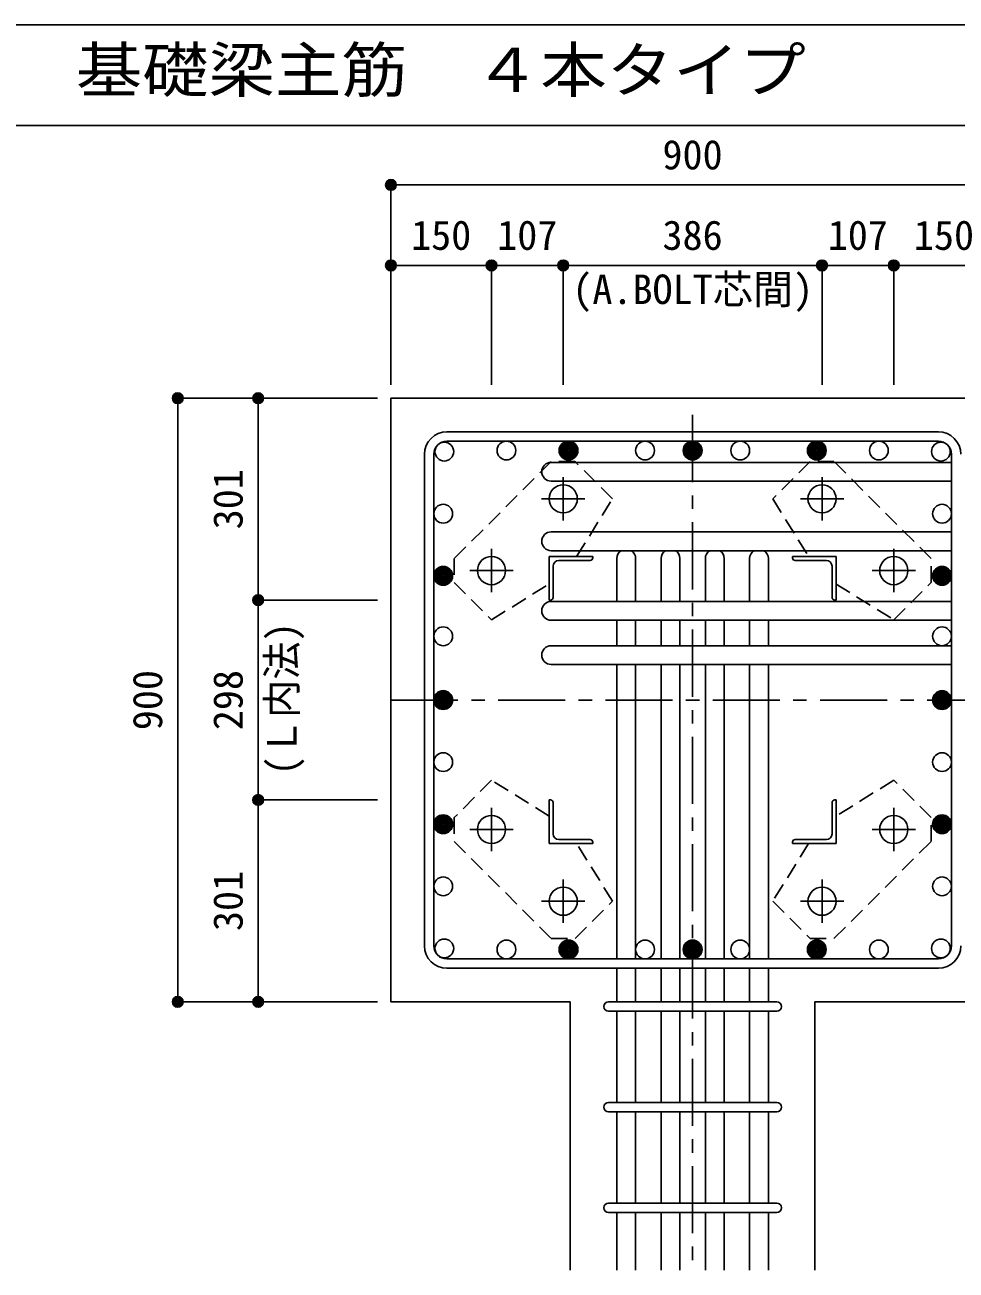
# Model space of a CAD drawing. Units: millimetres at full size, sheet at 1:20. Extents: x -3982 to 3969, y -2797 to 2801.
# Drawn here: x -628 to 761, y 944 to 2801 of the extents above; entities that cross this region are included whole.
import ezdxf
from ezdxf.enums import TextEntityAlignment as Align

# ---------------------------------------------------------------- set-up
doc = ezdxf.new("R2010")
doc.units = ezdxf.units.MM
doc.header["$LTSCALE"] = 20
doc.header["$PDMODE"] = 32
doc.header["$PDSIZE"] = 10
doc.linetypes.add('CHAIN1', pattern=[8, 5, -1, 1, -1])
doc.linetypes.add('DASHED1', pattern=[1.8, 1.2, -0.6])
for name, color, linetype in [('6-1_躯体線', 2, 'Continuous'), ('6-2_A.Bolt_', 4, 'Continuous'), ('6-3_柱型主筋', 4, 'Continuous'), ('6-4_フープ', 7, 'Continuous'), ('6-5_梁主筋', 7, 'Continuous'), ('6-6_S.T.P.', 7, 'Continuous'), ('6-7_文字', 7, 'Continuous'), ('6-9_プレート', 4, 'DASHED1'), ('6-D_寸法', 4, 'Continuous'), ('F-0_枠', 6, 'Continuous')]:
    doc.layers.add(name, color=color, linetype=linetype)
doc.styles.add('ＭＳ ゴシック', font='')
doc.styles.get('ＭＳ ゴシック').set_extended_font_data('MS Gothic')

msp = doc.modelspace()

# ---------------------------------------------------------------- linework, layer by layer
at = {"layer": '6-1_躯体線'}
for p, q in [((1218.29, 2244.12), (-81.71, 2244.12)), ((-81.71, 2244.12), (-81.71, 1344.12)), ((-81.71, 1344.12), (185.79, 1344.12)), ((185.79, 944.12), (185.79, 1344.12))]:
    msp.add_line(p, q, dxfattribs=at)
msp.add_lwpolyline([(550.79, 944.12), (550.79, 1344.12), (818.29, 1344.12)], dxfattribs=at)
at = {"layer": '6-2_A.Bolt_', "linetype": 'CHAIN1'}
for p, q in [((175.29, 2061.92), (175.29, 2126.43)), ((561.29, 2126.42), (561.29, 2061.92)), ((142.99, 2094.12), (207.49, 2094.12)), ((529.09, 2094.12), (593.59, 2094.12)), ((68.29, 1954.92), (68.29, 2019.43)), ((668.29, 2019.42), (668.29, 1954.92)), ((35.99, 1987.12), (100.49, 1987.12)), ((636.09, 1987.12), (700.59, 1987.12)), ((68.29, 1568.82), (68.29, 1633.32)), ((668.29, 1633.32), (668.29, 1568.82)), ((100.49, 1601.12), (35.99, 1601.12)), ((700.59, 1601.12), (636.09, 1601.12)), ((175.29, 1461.82), (175.29, 1526.32)), ((561.29, 1526.32), (561.29, 1461.82)), ((207.49, 1494.12), (142.99, 1494.12)), ((593.59, 1494.12), (529.09, 1494.12))]:
    msp.add_line(p, q, dxfattribs=at)
at = {"layer": '6-2_A.Bolt_'}
for p, q in [((154.29, 2008.12), (219.29, 2008.12)), ((154.29, 2008.12), (154.29, 1943.12)), ((219.29, 2008.12), (219.29, 2006.12)), ((582.29, 2008.12), (517.29, 2008.12)), ((517.29, 2006.12), (517.29, 2008.12)), ((582.29, 2008.12), (582.29, 1943.12)), ((160.29, 1993.62), (160.29, 1947.12)), ((168.79, 2002.12), (215.29, 2002.12)), ((567.79, 2002.12), (521.29, 2002.12)), ((576.29, 1993.62), (576.29, 1947.12)), ((156.29, 1943.12), (154.29, 1943.12)), ((582.29, 1943.12), (580.29, 1943.12)), ((154.29, 1645.12), (156.29, 1645.12)), ((154.29, 1580.12), (154.29, 1645.12)), ((160.29, 1594.62), (160.29, 1641.12)), ((576.29, 1594.62), (576.29, 1641.12)), ((580.29, 1645.12), (582.29, 1645.12)), ((582.29, 1580.12), (582.29, 1645.12)), ((154.29, 1580.12), (219.29, 1580.12)), ((168.79, 1586.12), (215.29, 1586.12)), ((219.29, 1582.12), (219.29, 1580.12)), ((517.29, 1580.12), (517.29, 1582.12)), ((582.29, 1580.12), (517.29, 1580.12)), ((567.79, 1586.12), (521.29, 1586.12))]:
    msp.add_line(p, q, dxfattribs=at)
at = {"layer": '6-2_A.Bolt_', "color": 3}
for centre in [(175.29, 2094.12), (561.29, 2094.12), (68.29, 1987.12), (668.29, 1987.12), (68.29, 1601.12), (668.29, 1601.12), (175.29, 1494.12), (561.29, 1494.12)]:
    msp.add_circle(centre, 21, dxfattribs=at)
at = {"layer": '6-2_A.Bolt_'}
for centre, radius, start, end in [((215.29, 2006.12), 4, 270, 0), ((521.29, 2006.12), 4, 180, 270), ((168.79, 1993.62), 8.5, 90, 180), ((567.79, 1993.62), 8.5, 0, 90), ((156.29, 1947.12), 4, 270, 0), ((580.29, 1947.12), 4, 180, 270), ((156.29, 1641.12), 4, 0, 90), ((580.29, 1641.12), 4, 90, 180), ((168.79, 1594.62), 8.5, 180, 270), ((215.29, 1582.12), 4, 0, 90), ((521.29, 1582.12), 4, 90, 180), ((567.79, 1594.62), 8.5, 270, 0)]:
    msp.add_arc(centre, radius, start, end, dxfattribs=at)
at = {"layer": '6-3_柱型主筋', "color": 3}
for centre in [(-2.1, 2164.51), (-2.1, 2164.51), (90.5, 2166.12), (183.1, 2166.12), (297.29, 2166.12), (368.29, 2166.12), (439.29, 2166.12), (553.49, 2166.12), (646.08, 2166.12), (738.68, 2164.51), (-3.71, 2071.92), (740.29, 2071.92), (-3.71, 1979.32), (740.29, 1979.32), (-3.71, 1889.12), (740.29, 1889.12), (-3.71, 1794.12), (740.29, 1794.12), (-3.71, 1701.53), (740.29, 1701.53), (-3.71, 1608.93), (740.29, 1608.93), (-3.71, 1516.33), (740.29, 1516.33), (-2.1, 1423.74), (90.5, 1422.12), (183.1, 1422.12), (297.29, 1422.12), (368.29, 1422.12), (439.29, 1422.12), (553.49, 1422.12), (646.08, 1422.12), (738.68, 1423.74)]:
    msp.add_circle(centre, 14, dxfattribs=at)
at = {"layer": '6-3_柱型主筋'}
for centre, radius in [((183.1, 2166.12), 14), ((183.1, 2166.12), 12.6), ((183.1, 2166.12), 11.2), ((183.1, 2166.12), 9.8), ((183.1, 2166.12), 8.4), ((183.1, 2166.12), 7), ((368.29, 2166.12), 14), ((368.29, 2166.12), 12.6), ((368.29, 2166.12), 11.2), ((368.29, 2166.12), 9.8), ((368.29, 2166.12), 8.4), ((368.29, 2166.12), 7), ((553.49, 2166.12), 14), ((553.49, 2166.12), 12.6), ((553.49, 2166.12), 11.2), ((553.49, 2166.12), 9.8), ((553.49, 2166.12), 8.4), ((553.49, 2166.12), 7), ((183.1, 2166.12), 5.6), ((183.1, 2166.12), 4.2), ((183.1, 2166.12), 2.8), ((183.1, 2166.12), 1.4), ((368.29, 2166.12), 5.6), ((368.29, 2166.12), 4.2), ((368.29, 2166.12), 2.8), ((368.29, 2166.12), 1.4), ((553.49, 2166.12), 5.6), ((553.49, 2166.12), 4.2), ((553.49, 2166.12), 2.8), ((553.49, 2166.12), 1.4), ((-3.71, 1979.32), 14), ((-3.71, 1979.32), 12.6), ((-3.71, 1979.32), 11.2), ((-3.71, 1979.32), 9.8), ((-3.71, 1979.32), 8.4), ((740.29, 1979.32), 14), ((740.29, 1979.32), 12.6), ((740.29, 1979.32), 11.2), ((740.29, 1979.32), 9.8), ((740.29, 1979.32), 8.4), ((-3.71, 1979.32), 7), ((-3.71, 1979.32), 5.6), ((-3.71, 1979.32), 4.2), ((-3.71, 1979.32), 2.8), ((-3.71, 1979.32), 1.4), ((740.29, 1979.32), 7), ((740.29, 1979.32), 5.6), ((740.29, 1979.32), 4.2), ((740.29, 1979.32), 2.8), ((740.29, 1979.32), 1.4), ((-3.71, 1794.12), 14), ((-3.71, 1794.12), 12.6), ((-3.71, 1794.12), 11.2), ((-3.71, 1794.12), 9.8), ((-3.71, 1794.12), 8.4), ((-3.71, 1794.12), 7), ((740.29, 1794.12), 14), ((740.29, 1794.12), 12.6), ((740.29, 1794.12), 11.2), ((740.29, 1794.12), 9.8), ((740.29, 1794.12), 8.4), ((740.29, 1794.12), 7), ((-3.71, 1794.12), 5.6), ((-3.71, 1794.12), 4.2), ((-3.71, 1794.12), 2.8), ((-3.71, 1794.12), 1.4), ((740.29, 1794.12), 5.6), ((740.29, 1794.12), 4.2), ((740.29, 1794.12), 2.8), ((740.29, 1794.12), 1.4), ((-3.71, 1608.93), 14), ((-3.71, 1608.93), 12.6), ((-3.71, 1608.93), 11.2), ((-3.71, 1608.93), 9.8), ((-3.71, 1608.93), 8.4), ((-3.71, 1608.93), 7), ((740.29, 1608.93), 14), ((740.29, 1608.93), 12.6), ((740.29, 1608.93), 11.2), ((740.29, 1608.93), 9.8), ((740.29, 1608.93), 8.4), ((740.29, 1608.93), 7), ((-3.71, 1608.93), 5.6), ((-3.71, 1608.93), 4.2), ((-3.71, 1608.93), 2.8), ((-3.71, 1608.93), 1.4), ((740.29, 1608.93), 5.6), ((740.29, 1608.93), 4.2), ((740.29, 1608.93), 2.8), ((740.29, 1608.93), 1.4), ((183.1, 1422.12), 14), ((183.1, 1422.12), 12.6), ((183.1, 1422.12), 11.2), ((183.1, 1422.12), 9.8), ((183.1, 1422.12), 8.4), ((368.29, 1422.12), 14), ((368.29, 1422.12), 12.6), ((368.29, 1422.12), 11.2), ((368.29, 1422.12), 9.8), ((368.29, 1422.12), 8.4), ((553.49, 1422.12), 14), ((553.49, 1422.12), 12.6), ((553.49, 1422.12), 11.2), ((553.49, 1422.12), 9.8), ((553.49, 1422.12), 8.4), ((183.1, 1422.12), 7), ((183.1, 1422.12), 5.6), ((183.1, 1422.12), 4.2), ((183.1, 1422.12), 2.8), ((183.1, 1422.12), 1.4), ((368.29, 1422.12), 7), ((368.29, 1422.12), 5.6), ((368.29, 1422.12), 4.2), ((368.29, 1422.12), 2.8), ((368.29, 1422.12), 1.4), ((553.49, 1422.12), 7), ((553.49, 1422.12), 5.6), ((553.49, 1422.12), 4.2), ((553.49, 1422.12), 2.8), ((553.49, 1422.12), 1.4)]:
    msp.add_circle(centre, radius, dxfattribs=at)
at = {"layer": '6-4_フープ'}
for p, q in [((1.79, 2194.12), (734.79, 2194.12)), ((1.79, 2180.12), (734.79, 2180.12)), ((-31.71, 1427.62), (-31.71, 2160.62)), ((-17.71, 2160.62), (-17.71, 1427.62)), ((754.29, 1427.62), (754.29, 2160.62)), ((734.79, 1408.12), (1.79, 1408.12)), ((1.79, 1394.12), (734.79, 1394.12))]:
    msp.add_line(p, q, dxfattribs=at)
for centre, radius, start, end in [((1.79, 2160.62), 33.5, 90, 180), ((734.79, 2160.62), 33.5, 0, 90), ((1.79, 2160.62), 19.5, 90, 180), ((734.79, 2160.62), 19.5, 0, 90), ((1.79, 1427.62), 33.5, 180, 270), ((1.79, 1427.62), 19.5, 180, 270), ((734.79, 1427.62), 33.5, 270, 0), ((734.79, 1427.62), 19.5, 270, 0)]:
    msp.add_arc(centre, radius, start, end, dxfattribs=at)
at = {"layer": '6-5_梁主筋'}
for p, q in [((754.29, 2148.51), (157.29, 2148.51)), ((754.29, 2120.51), (157.29, 2120.51)), ((754.29, 2044.82), (157.29, 2044.82)), ((754.29, 2016.82), (157.29, 2016.82)), ((255.29, 1941.12), (255.29, 2005.12)), ((283.29, 1941.12), (283.29, 2005.12)), ((321.29, 1941.12), (321.29, 2005.12)), ((349.29, 1941.12), (349.29, 2005.12)), ((387.29, 1941.12), (387.29, 2005.12)), ((415.29, 1941.12), (415.29, 2005.12)), ((453.29, 1941.12), (453.29, 2005.12)), ((481.29, 1941.12), (481.29, 2005.12)), ((754.29, 1941.12), (157.29, 1941.12)), ((754.29, 1913.12), (157.29, 1913.12)), ((255.29, 1875.12), (255.29, 1913.12)), ((283.29, 1875.12), (283.29, 1913.12)), ((321.29, 1875.12), (321.29, 1913.12)), ((349.29, 1875.12), (349.29, 1913.12)), ((387.29, 1875.12), (387.29, 1913.12)), ((415.29, 1875.12), (415.29, 1913.12)), ((453.29, 1875.12), (453.29, 1913.12)), ((481.29, 1875.12), (481.29, 1913.12)), ((754.29, 1875.12), (157.29, 1875.12)), ((754.29, 1847.12), (157.29, 1847.12)), ((255.29, 1408.12), (255.29, 1847.12)), ((283.29, 1408.12), (283.29, 1847.12)), ((321.29, 1408.12), (321.29, 1847.12)), ((349.29, 1408.12), (349.29, 1847.12)), ((387.29, 1408.12), (387.29, 1847.12)), ((415.29, 1408.12), (415.29, 1847.12)), ((453.29, 1408.12), (453.29, 1847.12)), ((481.29, 1408.12), (481.29, 1847.12)), ((255.29, 1344.12), (255.29, 1394.12)), ((283.29, 1344.12), (283.29, 1394.12)), ((321.29, 1344.12), (321.29, 1394.12)), ((349.29, 1344.12), (349.29, 1394.12)), ((387.29, 1344.12), (387.29, 1394.12)), ((415.29, 1344.12), (415.29, 1394.12)), ((453.29, 1344.12), (453.29, 1394.12)), ((481.29, 1344.12), (481.29, 1394.12)), ((255.29, 1194.12), (255.29, 1330.12)), ((283.29, 1194.12), (283.29, 1330.12)), ((321.29, 1194.12), (321.29, 1330.12)), ((349.29, 1194.12), (349.29, 1330.12)), ((387.29, 1194.12), (387.29, 1330.12)), ((415.29, 1194.12), (415.29, 1330.12)), ((453.29, 1194.12), (453.29, 1330.12)), ((481.29, 1194.12), (481.29, 1330.12)), ((255.29, 1044.12), (255.29, 1180.12)), ((283.29, 1044.12), (283.29, 1180.12)), ((321.29, 1044.12), (321.29, 1180.12)), ((349.29, 1044.12), (349.29, 1180.12)), ((387.29, 1044.12), (387.29, 1180.12)), ((415.29, 1044.12), (415.29, 1180.12)), ((453.29, 1044.12), (453.29, 1180.12)), ((481.29, 1044.12), (481.29, 1180.12)), ((255.29, 944.12), (255.29, 1030.12)), ((283.29, 944.12), (283.29, 1030.12)), ((321.29, 944.12), (321.29, 1030.12)), ((349.29, 944.12), (349.29, 1030.12)), ((387.29, 944.12), (387.29, 1030.12)), ((415.29, 944.12), (415.29, 1030.12)), ((453.29, 944.12), (453.29, 1030.12)), ((481.29, 944.12), (481.29, 1030.12))]:
    msp.add_line(p, q, dxfattribs=at)
for centre, start, end in [((157.29, 2134.51), 90, 270), ((157.29, 2030.82), 90, 270), ((269.29, 2005.12), 123.35035, 180), ((269.29, 2005.12), 0, 56.64965), ((335.29, 2005.12), 123.35035, 180), ((335.29, 2005.12), 0, 56.64965), ((401.29, 2005.12), 123.35035, 180), ((401.29, 2005.12), 0, 56.64965), ((467.29, 2005.12), 123.35035, 180), ((467.29, 2005.12), 0, 56.64965), ((157.29, 1927.12), 90, 270), ((157.29, 1861.12), 90, 270)]:
    msp.add_arc(centre, 14, start, end, dxfattribs=at)
at = {"layer": '6-6_S.T.P.'}
for p, q in [((242.79, 1344.12), (493.79, 1344.12)), ((242.79, 1330.12), (493.79, 1330.12)), ((242.79, 1194.12), (493.79, 1194.12)), ((242.79, 1180.12), (493.79, 1180.12)), ((242.79, 1044.12), (493.79, 1044.12)), ((242.79, 1030.12), (493.79, 1030.12))]:
    msp.add_line(p, q, dxfattribs=at)
for centre, start, end in [((242.79, 1337.12), 90, 270), ((242.79, 1337.12), 90, 270), ((242.79, 1337.12), 90, 270), ((242.79, 1337.12), 90, 270), ((493.79, 1337.12), 270, 90), ((493.79, 1337.12), 270, 90), ((493.79, 1337.12), 270, 90), ((493.79, 1337.12), 270, 90), ((242.79, 1187.12), 90, 270), ((493.79, 1187.12), 270, 90), ((242.79, 1037.12), 90, 270), ((493.79, 1037.12), 270, 90)]:
    msp.add_arc(centre, 7, start, end, dxfattribs=at)
at = {"layer": '6-9_プレート'}
for p, q in [((195.29, 2008.12), (248.69, 2094.02)), ((582.29, 1967.12), (668.19, 1913.73)), ((154.29, 1621.12), (68.39, 1674.52)), ((541.29, 1580.12), (487.89, 1494.23))]:
    msp.add_line(p, q, dxfattribs=at)
for points in [[(157.49, 2149.82), (12.49, 2004.92), (12.49, 1969.52), (68.39, 1913.72), (154.29, 1967.12)], [(248.69, 2094.02), (192.89, 2149.82), (157.49, 2149.82)], [(723.99, 2004.93), (579.09, 2149.92), (543.69, 2149.92), (487.89, 2094.03), (541.29, 2008.13)], [(668.19, 1913.73), (723.99, 1969.53), (723.99, 2004.93)], [(68.39, 1674.52), (12.59, 1618.72), (12.59, 1583.32)], [(579.09, 1438.43), (724.09, 1583.33), (724.09, 1618.73), (668.19, 1674.52), (582.29, 1621.13)], [(12.59, 1583.32), (157.49, 1438.32), (192.89, 1438.32), (248.69, 1494.22), (195.29, 1580.12)], [(487.89, 1494.23), (543.69, 1438.43), (579.09, 1438.43)]]:
    msp.add_lwpolyline(points, dxfattribs=at)
at = {"layer": '6-D_寸法'}
for p, q in [((-81.71, 2562.15), (-81.71, 2442.15)), ((-81.71, 2562.15), (818.29, 2562.15)), ((-81.71, 2562.15), (-81.71, 2442.15)), ((-81.71, 2442.15), (-81.71, 2264.12)), ((-81.71, 2442.15), (-81.71, 2264.12)), ((-81.71, 2442.15), (-81.71, 2264.12)), ((68.29, 2442.15), (-81.71, 2442.15)), ((-81.71, 2442.15), (-81.71, 2264.12)), ((175.29, 2442.15), (68.29, 2442.15)), ((68.29, 2442.15), (68.29, 2264.12)), ((561.29, 2442.15), (175.29, 2442.15)), ((175.29, 2442.15), (175.29, 2264.12)), ((668.29, 2442.15), (561.29, 2442.15)), ((561.29, 2442.15), (561.29, 2264.12)), ((818.29, 2442.15), (668.29, 2442.15)), ((668.29, 2442.15), (668.29, 2264.12)), ((-399.74, 2244.12), (-399.74, 1344.12)), ((-399.74, 2244.12), (-279.74, 2244.12)), ((-279.74, 2244.12), (-279.74, 1943.12)), ((-279.74, 2244.12), (-101.71, 2244.12)), ((-279.74, 1943.12), (-101.71, 1943.12)), ((-279.74, 1943.12), (-279.74, 1645.12)), ((-279.74, 1645.12), (-101.71, 1645.12)), ((-279.74, 1645.12), (-279.74, 1344.12)), ((-399.74, 1344.12), (-279.74, 1344.12)), ((-279.74, 1344.12), (-101.71, 1344.12))]:
    msp.add_line(p, q, dxfattribs=at)
at = {"layer": '6-D_寸法', "linetype": 'CHAIN1'}
for p, q in [((368.29, 2219.12), (368.29, 944.12)), ((-81.71, 1794.12), (818.29, 1794.12))]:
    msp.add_line(p, q, dxfattribs=at)
at = {"layer": '6-D_寸法'}
msp.add_lwpolyline([(-399.74, 2244.12), (-279.74, 2244.12), (-101.71, 2244.12)], dxfattribs=at)
for centre, radius in [((-81.71, 2562.15), 8), ((-81.71, 2562.15), 7.2), ((-81.71, 2562.15), 6.4), ((-81.71, 2562.15), 5.6), ((-81.71, 2562.15), 4.8), ((-81.71, 2562.15), 4), ((-81.71, 2562.15), 3.2), ((-81.71, 2562.15), 2.4), ((-81.71, 2562.15), 1.6), ((-81.71, 2562.15), 0.8), ((-81.71, 2442.15), 8), ((-81.71, 2442.15), 7.2), ((-81.71, 2442.15), 6.4), ((-81.71, 2442.15), 5.6), ((-81.71, 2442.15), 4.8), ((-81.71, 2442.15), 4), ((-81.71, 2442.15), 3.2), ((-81.71, 2442.15), 2.4), ((-81.71, 2442.15), 1.6), ((-81.71, 2442.15), 0.8), ((68.29, 2442.15), 8), ((68.29, 2442.15), 7.2), ((68.29, 2442.15), 6.4), ((68.29, 2442.15), 5.6), ((68.29, 2442.15), 4.8), ((68.29, 2442.15), 4), ((68.29, 2442.15), 3.2), ((68.29, 2442.15), 2.4), ((68.29, 2442.15), 1.6), ((68.29, 2442.15), 0.8), ((175.29, 2442.15), 8), ((175.29, 2442.15), 7.2), ((175.29, 2442.15), 6.4), ((175.29, 2442.15), 5.6), ((175.29, 2442.15), 4.8), ((175.29, 2442.15), 4), ((175.29, 2442.15), 3.2), ((175.29, 2442.15), 2.4), ((175.29, 2442.15), 1.6), ((175.29, 2442.15), 0.8), ((561.29, 2442.15), 8), ((561.29, 2442.15), 7.2), ((561.29, 2442.15), 6.4), ((561.29, 2442.15), 5.6), ((561.29, 2442.15), 4.8), ((561.29, 2442.15), 4), ((561.29, 2442.15), 3.2), ((561.29, 2442.15), 2.4), ((561.29, 2442.15), 1.6), ((561.29, 2442.15), 0.8), ((668.29, 2442.15), 8), ((668.29, 2442.15), 7.2), ((668.29, 2442.15), 6.4), ((668.29, 2442.15), 5.6), ((668.29, 2442.15), 4.8), ((668.29, 2442.15), 4), ((668.29, 2442.15), 3.2), ((668.29, 2442.15), 2.4), ((668.29, 2442.15), 1.6), ((668.29, 2442.15), 0.8), ((-399.74, 2244.12), 8), ((-399.74, 2244.12), 7.2), ((-399.74, 2244.12), 6.4), ((-399.74, 2244.12), 5.6), ((-399.74, 2244.12), 4.8), ((-399.74, 2244.12), 4), ((-399.74, 2244.12), 3.2), ((-279.74, 2244.12), 8), ((-279.74, 2244.12), 7.2), ((-279.74, 2244.12), 6.4), ((-279.74, 2244.12), 5.6), ((-279.74, 2244.12), 4.8), ((-279.74, 2244.12), 4), ((-279.74, 2244.12), 3.2), ((-399.74, 2244.12), 2.4), ((-399.74, 2244.12), 1.6), ((-399.74, 2244.12), 0.8), ((-279.74, 2244.12), 2.4), ((-279.74, 2244.12), 1.6), ((-279.74, 2244.12), 0.8), ((-279.74, 1943.12), 8), ((-279.74, 1943.12), 7.2), ((-279.74, 1943.12), 6.4), ((-279.74, 1943.12), 5.6), ((-279.74, 1943.12), 4.8), ((-279.74, 1943.12), 4), ((-279.74, 1943.12), 3.2), ((-279.74, 1943.12), 2.4), ((-279.74, 1943.12), 1.6), ((-279.74, 1943.12), 0.8), ((-279.74, 1645.12), 8), ((-279.74, 1645.12), 7.2), ((-279.74, 1645.12), 6.4), ((-279.74, 1645.12), 5.6), ((-279.74, 1645.12), 4.8), ((-279.74, 1645.12), 4), ((-279.74, 1645.12), 3.2), ((-279.74, 1645.12), 2.4), ((-279.74, 1645.12), 1.6), ((-279.74, 1645.12), 0.8), ((-399.74, 1344.12), 8), ((-399.74, 1344.12), 7.2), ((-399.74, 1344.12), 6.4), ((-399.74, 1344.12), 5.6), ((-399.74, 1344.12), 4.8), ((-399.74, 1344.12), 4), ((-399.74, 1344.12), 3.2), ((-399.74, 1344.12), 2.4), ((-399.74, 1344.12), 1.6), ((-399.74, 1344.12), 0.8), ((-279.74, 1344.12), 8), ((-279.74, 1344.12), 7.2), ((-279.74, 1344.12), 6.4), ((-279.74, 1344.12), 5.6), ((-279.74, 1344.12), 4.8), ((-279.74, 1344.12), 4), ((-279.74, 1344.12), 3.2), ((-279.74, 1344.12), 2.4), ((-279.74, 1344.12), 1.6), ((-279.74, 1344.12), 0.8)]:
    msp.add_circle(centre, radius, dxfattribs=at)
at = {"layer": '6-D_寸法', "color": 7}
for p in [(-81.71, 2562.15), (-81.71, 2442.15), (68.29, 2442.15), (175.29, 2442.15), (561.29, 2442.15), (668.29, 2442.15), (-399.74, 2244.12), (-279.74, 2244.12), (-279.74, 1943.12), (-279.74, 1645.12), (-399.74, 1344.12), (-279.74, 1344.12)]:
    msp.add_point(p, dxfattribs=at)
at = {"layer": 'F-0_枠'}
msp.add_line((-3981.92, 2800.77), (3969.4, 2800.77), dxfattribs=at)
at = {"layer": 'F-0_枠', "color": 2}
msp.add_line((-3981.92, 2650.77), (2482.4, 2650.77), dxfattribs=at)

# ---------------------------------------------------------------- texts
at = {"layer": '6-7_文字', "color": 2, "style": 'ＭＳ ゴシック', "width": 1.1}
msp.add_text('\u3000\u3000基礎梁主筋\u3000４本タイプ', height=65.98, dxfattribs=at).set_placement((-749.76, 2680.77), align=Align.BOTTOM_LEFT)
at = {"layer": '6-7_文字', "color": 4, "style": 'ＭＳ ゴシック'}
msp.add_text('(A.BOLT芯間)', height=43.99, dxfattribs=at).set_placement((188.82, 2371.37), align=Align.BOTTOM_LEFT)
at = {"layer": '6-D_寸法', "style": 'ＭＳ ゴシック'}
for s, p in [('900', (323.29, 2572.15)), ('150', (-51.71, 2452.15)), ('107', (76.79, 2452.15)), ('386', (323.29, 2452.15)), ('107', (569.79, 2452.15)), ('150', (698.29, 2452.15))]:
    msp.add_text(s, height=43.99, dxfattribs=at).set_placement(p, align=Align.BOTTOM_LEFT)
for s, p in [('301', (-289.74, 2048.62)), ('900', (-409.74, 1749.12)), ('298', (-289.74, 1749.12)), ('301', (-289.74, 1449.62))]:
    msp.add_text(s, height=43.99, rotation=90, dxfattribs=at).set_placement(p, align=Align.BOTTOM_LEFT)
at = {"layer": '6-D_寸法', "style": 'ＭＳ ゴシック', "width": 0.95}
msp.add_text('(Ｌ内法)', height=43.99, rotation=90, dxfattribs=at).set_placement((-209.25, 1682.02), align=Align.BOTTOM_LEFT)

doc.saveas('drawing.dxf')
